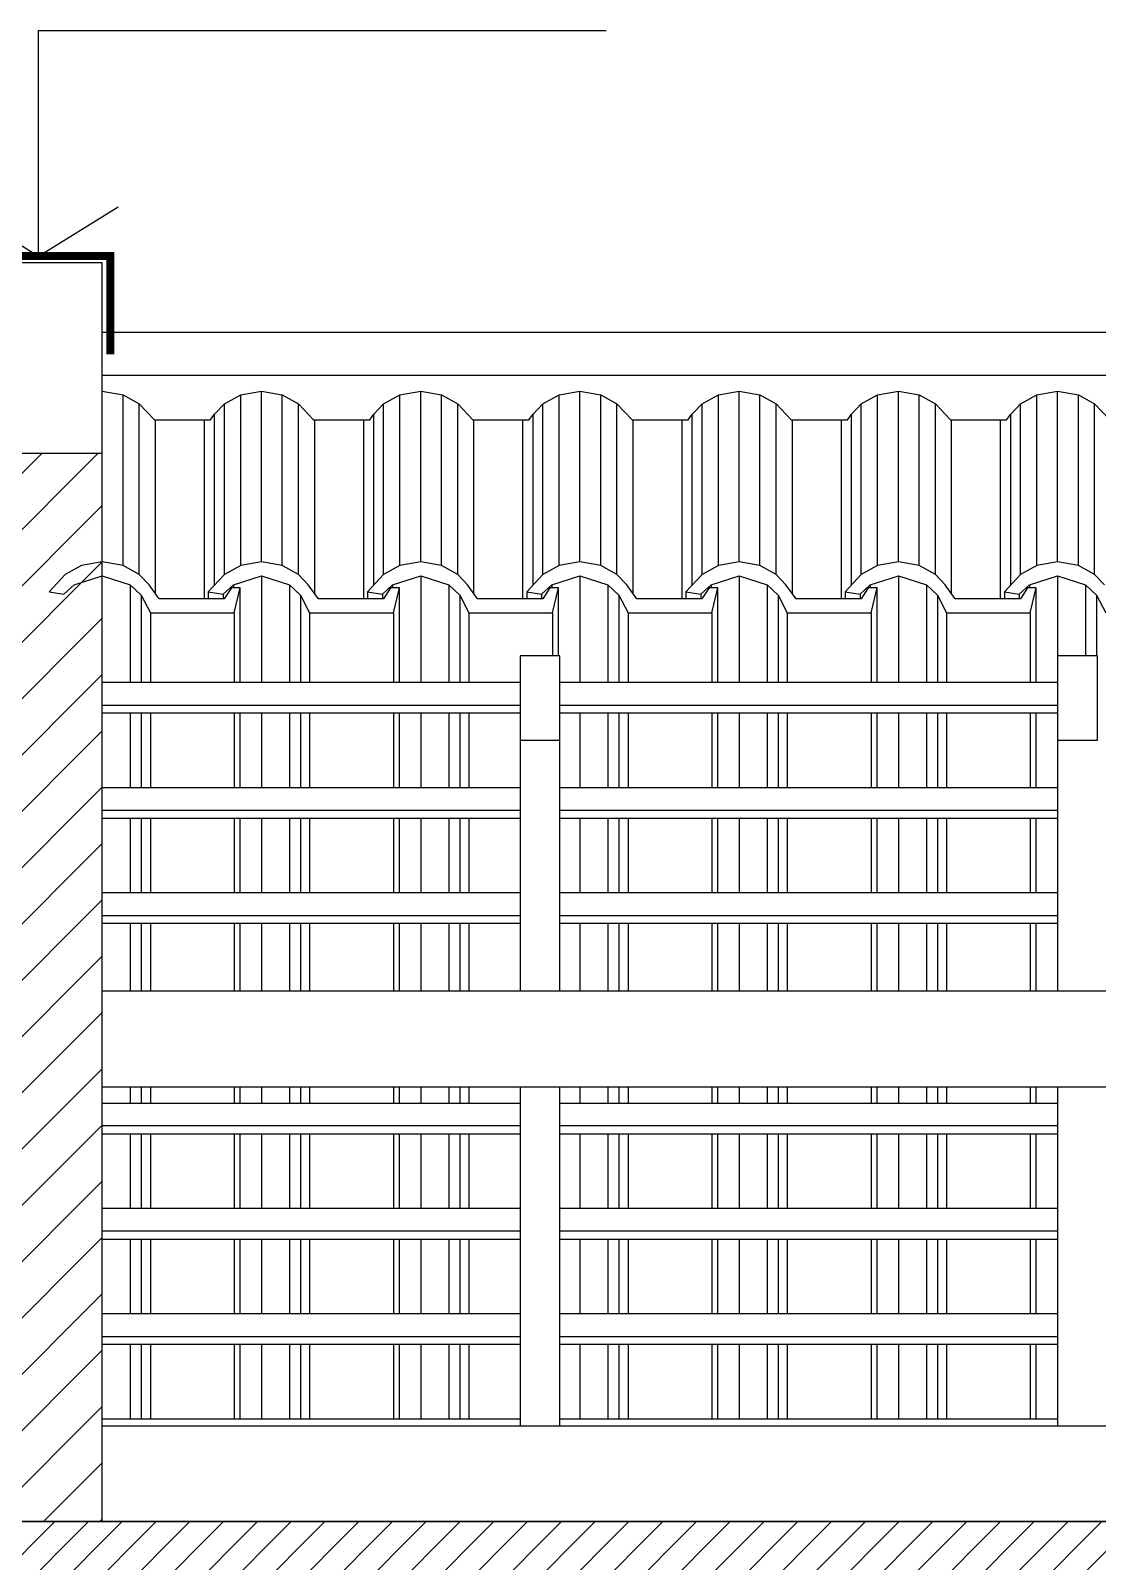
# Model space of a CAD drawing. Header units: metres. Extents: x 49 to 320, y -91 to 27.
# Drawn here: x 210.766 to 212.106, y 23.136 to 25.058 of the extents above; entities that cross this region are included whole.
import ezdxf

# ---------------------------------------------------------------- set-up
doc = ezdxf.new("R2010")
doc.units = ezdxf.units.M
doc.header["$LTSCALE"] = 0.2
for name, color, linetype in [('ARQ-___-___-LEG', 3, 'Continuous'), ('ARQ-___-___-VST', 9, 'Continuous'), ('ARQ-ALV', 6, 'Continuous'), ('ARQ-ALV-___-HTC', 13, 'Continuous'), ('ARQ-ALV-BXA', 1, 'Continuous'), ('ARQ-COB', 4, 'Continuous'), ('ARQ-FOR', 2, 'Continuous'), ('ARQ-LAJ', 12, 'Continuous'), ('ARQ-LAJ-___-HTC', 13, 'Continuous')]:
    doc.layers.add(name, color=color, linetype=linetype)

# ---------------------------------------------------------------- blocks, each defined once
blk = doc.blocks.new('INDSETA')
at = {"color": 4, "linetype": 'ByBlock'}
for p, q in [((1.238, 2), (0, 0)), ((0, 0), (1.238, -2))]:
    blk.add_line(p, q, dxfattribs=at)

msp = doc.modelspace()

# ---------------------------------------------------------------- hatches: boundary and pattern name
at = {"layer": 'ARQ-ALV-___-HTC'}
h = msp.add_hatch(dxfattribs=at)
h.set_pattern_fill('_U', color=256, scale=0.05, angle=45, style=0, pattern_type=0)
h.set_pattern_definition([(45, (285.188165, 19.386), (-0.03535534, 0.03535534), [])])
h.paths.add_polyline_path([(210.8559, 23.186), (210.8559, 24.5272), (210.7059, 24.5272), (210.7059, 23.186)])
at = {"layer": 'ARQ-LAJ-___-HTC'}
h = msp.add_hatch(dxfattribs=at)
h.set_pattern_fill('_U', color=256, scale=0.03, angle=45, style=0, pattern_type=0)
h.set_pattern_definition([(45, (285.188165, 19.386), (-0.021213203, 0.021213203), [])])
h.paths.add_polyline_path([(218.9259, 23.086), (218.9259, 23.186), (202.7109, 23.186), (202.7109, 23.086)])
h.paths.add_polyline_path([(220.0759, 23.186), (220.0759, 23.086), (236.2909, 23.086), (236.2909, 23.186)])

# ---------------------------------------------------------------- linework, layer by layer
at = {"layer": 'ARQ-___-___-LEG'}
for p, q in [((210.7759, 24.7753), (210.7759, 25.0584)), ((210.7759, 25.0584), (211.4891, 25.0584))]:
    msp.add_line(p, q, dxfattribs=at)
at = {"layer": 'ARQ-___-___-VST'}
for p, q in [((212.6559, 24.6793), (210.8559, 24.6793)), ((210.8559, 24.6255), (212.6559, 24.6255)), ((210.8559, 24.6056), (210.8821, 24.6009)), ((210.8821, 24.3867), (210.8821, 24.6009)), ((210.8821, 24.6009), (210.9025, 24.5898)), ((210.9025, 24.3755), (210.9025, 24.5898)), ((210.9025, 24.5898), (210.9214, 24.5695)), ((210.9971, 24.5768), (211.0094, 24.5898)), ((211.0094, 24.5898), (211.0298, 24.6009)), ((211.0094, 24.3755), (211.0094, 24.5898)), ((211.0298, 24.6009), (211.0559, 24.6056)), ((211.0298, 24.3867), (211.0298, 24.6009)), ((211.0559, 24.3913), (211.0559, 24.6056)), ((211.0559, 24.6056), (211.0821, 24.6009)), ((211.0821, 24.3867), (211.0821, 24.6009)), ((211.0821, 24.6009), (211.1025, 24.5898)), ((211.1025, 24.3755), (211.1025, 24.5898)), ((211.1025, 24.5898), (211.1214, 24.5695)), ((211.1971, 24.5768), (211.2094, 24.5898)), ((211.2094, 24.5898), (211.2298, 24.6009)), ((211.2094, 24.3755), (211.2094, 24.5898)), ((211.2298, 24.6009), (211.2559, 24.6056)), ((211.2298, 24.3867), (211.2298, 24.6009)), ((211.2559, 24.3913), (211.2559, 24.6056)), ((211.2559, 24.6056), (211.2821, 24.6009)), ((211.2821, 24.3867), (211.2821, 24.6009)), ((211.2821, 24.6009), (211.3025, 24.5898)), ((211.3025, 24.3755), (211.3025, 24.5898)), ((211.3025, 24.5898), (211.3214, 24.5695)), ((211.3971, 24.5768), (211.4094, 24.5898)), ((211.4094, 24.5898), (211.4298, 24.6009)), ((211.4094, 24.3755), (211.4094, 24.5898)), ((211.4298, 24.6009), (211.4559, 24.6056)), ((211.4298, 24.3867), (211.4298, 24.6009)), ((211.4559, 24.3913), (211.4559, 24.6056)), ((211.4559, 24.6056), (211.4821, 24.6009)), ((211.4821, 24.3867), (211.4821, 24.6009)), ((211.4821, 24.6009), (211.5025, 24.5898)), ((211.5025, 24.3755), (211.5025, 24.5898)), ((211.5025, 24.5898), (211.5214, 24.5695)), ((211.5971, 24.5768), (211.6094, 24.5898)), ((211.6094, 24.5898), (211.6298, 24.6009)), ((211.6094, 24.3755), (211.6094, 24.5898)), ((211.6298, 24.6009), (211.6559, 24.6056)), ((211.6298, 24.3867), (211.6298, 24.6009)), ((211.6559, 24.3913), (211.6559, 24.6056)), ((211.6559, 24.6056), (211.6821, 24.6009)), ((211.6821, 24.3867), (211.6821, 24.6009)), ((211.6821, 24.6009), (211.7025, 24.5898)), ((211.7025, 24.3755), (211.7025, 24.5898)), ((211.7025, 24.5898), (211.7214, 24.5695)), ((211.7971, 24.5768), (211.8094, 24.5898)), ((211.8094, 24.5898), (211.8298, 24.6009)), ((211.8094, 24.3755), (211.8094, 24.5898)), ((211.8298, 24.6009), (211.8559, 24.6056)), ((211.8298, 24.3867), (211.8298, 24.6009)), ((211.8559, 24.3913), (211.8559, 24.6056)), ((211.8559, 24.6056), (211.8821, 24.6009)), ((211.8821, 24.3867), (211.8821, 24.6009)), ((211.8821, 24.6009), (211.9025, 24.5898)), ((211.9025, 24.3755), (211.9025, 24.5898)), ((211.9025, 24.5898), (211.9214, 24.5695)), ((211.9971, 24.5768), (212.0094, 24.5898)), ((212.0094, 24.5898), (212.0298, 24.6009)), ((212.0094, 24.3755), (212.0094, 24.5898)), ((212.0298, 24.6009), (212.0559, 24.6056)), ((212.0298, 24.3867), (212.0298, 24.6009)), ((212.0559, 24.3913), (212.0559, 24.6056)), ((212.0559, 24.6056), (212.0821, 24.6009)), ((212.0821, 24.3867), (212.0821, 24.6009)), ((212.0821, 24.6009), (212.1025, 24.5898)), ((212.1025, 24.3755), (212.1025, 24.5898)), ((212.1025, 24.5898), (212.1214, 24.5695)), ((210.9214, 24.5695), (210.9919, 24.5695)), ((210.9228, 24.3513), (210.9228, 24.5695)), ((210.9844, 24.3447), (210.9844, 24.5695)), ((210.9919, 24.5695), (210.9971, 24.5768)), ((210.9971, 24.3624), (210.9971, 24.5768)), ((211.1214, 24.5695), (211.1919, 24.5695)), ((211.1228, 24.3513), (211.1228, 24.5695)), ((211.1844, 24.3447), (211.1844, 24.5695)), ((211.1919, 24.5695), (211.1971, 24.5768)), ((211.1971, 24.3624), (211.1971, 24.5768)), ((211.3214, 24.5695), (211.3919, 24.5695)), ((211.3228, 24.3513), (211.3228, 24.5695)), ((211.3844, 24.3447), (211.3844, 24.5695)), ((211.3919, 24.5695), (211.3971, 24.5768)), ((211.3971, 24.3624), (211.3971, 24.5768)), ((211.5214, 24.5695), (211.5919, 24.5695)), ((211.5228, 24.3513), (211.5228, 24.5695)), ((211.5844, 24.3447), (211.5844, 24.5695)), ((211.5919, 24.5695), (211.5971, 24.5768)), ((211.5971, 24.3624), (211.5971, 24.5768)), ((211.7214, 24.5695), (211.7919, 24.5695)), ((211.7228, 24.3513), (211.7228, 24.5695)), ((211.7844, 24.3447), (211.7844, 24.5695)), ((211.7919, 24.5695), (211.7971, 24.5768)), ((211.7971, 24.3624), (211.7971, 24.5768)), ((211.9214, 24.5695), (211.9919, 24.5695)), ((211.9228, 24.3513), (211.9228, 24.5695)), ((211.9844, 24.3447), (211.9844, 24.5695)), ((211.9919, 24.5695), (211.9971, 24.5768)), ((211.9971, 24.3624), (211.9971, 24.5768)), ((210.8912, 24.3625), (210.8912, 24.2398)), ((211.0207, 24.3625), (211.0207, 24.3585)), ((211.0291, 24.2398), (211.0291, 24.3585)), ((211.0559, 24.3739), (211.0559, 24.2398)), ((211.0912, 24.3625), (211.0912, 24.2398)), ((211.2207, 24.3625), (211.2207, 24.3585)), ((211.2291, 24.2398), (211.2291, 24.3585)), ((211.2559, 24.3739), (211.2559, 24.2398)), ((211.2912, 24.3625), (211.2912, 24.2398)), ((211.4207, 24.3625), (211.4207, 24.3585)), ((211.4291, 24.2732), (211.4291, 24.3585)), ((211.4559, 24.3739), (211.4559, 24.2398)), ((211.4912, 24.3625), (211.4912, 24.2398)), ((211.6207, 24.3625), (211.6207, 24.3585)), ((211.6291, 24.2398), (211.6291, 24.3585)), ((211.6559, 24.3739), (211.6559, 24.2398)), ((211.6912, 24.3625), (211.6912, 24.2398)), ((211.8207, 24.3625), (211.8207, 24.3585)), ((211.8291, 24.2398), (211.8291, 24.3585)), ((211.8559, 24.3739), (211.8559, 24.2398)), ((211.8912, 24.3625), (211.8912, 24.2398)), ((212.0207, 24.3625), (212.0207, 24.3585)), ((212.0291, 24.2398), (212.0291, 24.3585)), ((212.0559, 24.3739), (212.0559, 24.2732)), ((212.0912, 24.3625), (212.0912, 24.2732)), ((210.9049, 24.3495), (210.9049, 24.2398)), ((210.9891, 24.3538), (210.9891, 24.3447)), ((211.0078, 24.3505), (211.0078, 24.3447)), ((211.1049, 24.3495), (211.1049, 24.2398)), ((211.1891, 24.3538), (211.1891, 24.3447)), ((211.2078, 24.3505), (211.2078, 24.3447)), ((211.3049, 24.3495), (211.3049, 24.2398)), ((211.3891, 24.3538), (211.3891, 24.3447)), ((211.4078, 24.3505), (211.4078, 24.3447)), ((211.5049, 24.3495), (211.5049, 24.2398)), ((211.5891, 24.3538), (211.5891, 24.3447)), ((211.6078, 24.3505), (211.6078, 24.3447)), ((211.7049, 24.3495), (211.7049, 24.2398)), ((211.7891, 24.3538), (211.7891, 24.3447)), ((211.8078, 24.3505), (211.8078, 24.3447)), ((211.9049, 24.3495), (211.9049, 24.2398)), ((211.9891, 24.3538), (211.9891, 24.3447)), ((212.0078, 24.3505), (212.0078, 24.3447)), ((212.1049, 24.3495), (212.1049, 24.2732)), ((210.9164, 24.3272), (210.9164, 24.2398)), ((211.0216, 24.3272), (211.0216, 24.2398)), ((211.1164, 24.3272), (211.1164, 24.2398)), ((211.2216, 24.3272), (211.2216, 24.2398)), ((211.3164, 24.3272), (211.3164, 24.2398)), ((211.4216, 24.3272), (211.4216, 24.2732)), ((211.5164, 24.3272), (211.5164, 24.2398)), ((211.6216, 24.3272), (211.6216, 24.2398)), ((211.7164, 24.3272), (211.7164, 24.2398)), ((211.8216, 24.3272), (211.8216, 24.2398)), ((211.9164, 24.3272), (211.9164, 24.2398)), ((212.0216, 24.3272), (212.0216, 24.2398)), ((211.3809, 24.2398), (210.8559, 24.2398)), ((212.0559, 24.2398), (211.4309, 24.2398)), ((210.8559, 24.2114), (211.3809, 24.2114)), ((211.4309, 24.2114), (212.0559, 24.2114)), ((210.8559, 24.2015), (211.3809, 24.2015)), ((210.8912, 24.2015), (210.8912, 24.1076)), ((210.9049, 24.2015), (210.9049, 24.1076)), ((210.9164, 24.2015), (210.9164, 24.1076)), ((211.0216, 24.2015), (211.0216, 24.1076)), ((211.0291, 24.1076), (211.0291, 24.2015)), ((211.0559, 24.2015), (211.0559, 24.1076)), ((211.0912, 24.2015), (211.0912, 24.1076)), ((211.1049, 24.2015), (211.1049, 24.1076)), ((211.1164, 24.2015), (211.1164, 24.1076)), ((211.2216, 24.2015), (211.2216, 24.1076)), ((211.2291, 24.1076), (211.2291, 24.2015)), ((211.2559, 24.2015), (211.2559, 24.1076)), ((211.2912, 24.2015), (211.2912, 24.1076)), ((211.3049, 24.2015), (211.3049, 24.1076)), ((211.3164, 24.2015), (211.3164, 24.1076)), ((211.4309, 24.2015), (212.0559, 24.2015)), ((211.4559, 24.2015), (211.4559, 24.1076)), ((211.4912, 24.2015), (211.4912, 24.1076)), ((211.5049, 24.2015), (211.5049, 24.1076)), ((211.5164, 24.2015), (211.5164, 24.1076)), ((211.6216, 24.2015), (211.6216, 24.1076)), ((211.6291, 24.1076), (211.6291, 24.2015)), ((211.6559, 24.2015), (211.6559, 24.1076)), ((211.6912, 24.2015), (211.6912, 24.1076)), ((211.7049, 24.2015), (211.7049, 24.1076)), ((211.7164, 24.2015), (211.7164, 24.1076)), ((211.8216, 24.2015), (211.8216, 24.1076)), ((211.8291, 24.1076), (211.8291, 24.2015)), ((211.8559, 24.2015), (211.8559, 24.1076)), ((211.8912, 24.2015), (211.8912, 24.1076)), ((211.9049, 24.2015), (211.9049, 24.1076)), ((211.9164, 24.2015), (211.9164, 24.1076)), ((212.0216, 24.2015), (212.0216, 24.1076)), ((212.0291, 24.1076), (212.0291, 24.2015)), ((211.3809, 24.1673), (211.3809, 23.852)), ((211.4309, 23.852), (211.4309, 24.1673)), ((212.0559, 24.1673), (212.0559, 23.852)), ((211.3809, 24.1076), (210.8559, 24.1076)), ((212.0559, 24.1076), (211.4309, 24.1076)), ((210.8559, 24.0793), (211.3809, 24.0793)), ((210.8559, 24.0694), (211.3809, 24.0694)), ((210.8912, 24.0694), (210.8912, 23.9755)), ((210.9049, 24.0694), (210.9049, 23.9755)), ((210.9164, 24.0694), (210.9164, 23.9755)), ((211.0216, 24.0694), (211.0216, 23.9755)), ((211.0291, 23.9755), (211.0291, 24.0694)), ((211.0559, 24.0694), (211.0559, 23.9755)), ((211.0912, 24.0694), (211.0912, 23.9755)), ((211.1049, 24.0694), (211.1049, 23.9755)), ((211.1164, 24.0694), (211.1164, 23.9755)), ((211.2216, 24.0694), (211.2216, 23.9755)), ((211.2291, 23.9755), (211.2291, 24.0694)), ((211.2559, 24.0694), (211.2559, 23.9755)), ((211.2912, 24.0694), (211.2912, 23.9755)), ((211.3049, 24.0694), (211.3049, 23.9755)), ((211.3164, 24.0694), (211.3164, 23.9755)), ((211.4309, 24.0793), (212.0559, 24.0793)), ((211.4309, 24.0694), (212.0559, 24.0694)), ((211.4559, 24.0694), (211.4559, 23.9755)), ((211.4912, 24.0694), (211.4912, 23.9755)), ((211.5049, 24.0694), (211.5049, 23.9755)), ((211.5164, 24.0694), (211.5164, 23.9755)), ((211.6216, 24.0694), (211.6216, 23.9755)), ((211.6291, 23.9755), (211.6291, 24.0694)), ((211.6559, 24.0694), (211.6559, 23.9755)), ((211.6912, 24.0694), (211.6912, 23.9755)), ((211.7049, 24.0694), (211.7049, 23.9755)), ((211.7164, 24.0694), (211.7164, 23.9755)), ((211.8216, 24.0694), (211.8216, 23.9755)), ((211.8291, 23.9755), (211.8291, 24.0694)), ((211.8559, 24.0694), (211.8559, 23.9755)), ((211.8912, 24.0694), (211.8912, 23.9755)), ((211.9049, 24.0694), (211.9049, 23.9755)), ((211.9164, 24.0694), (211.9164, 23.9755)), ((212.0216, 24.0694), (212.0216, 23.9755)), ((212.0291, 23.9755), (212.0291, 24.0694)), ((211.3809, 23.9755), (210.8559, 23.9755)), ((212.0559, 23.9755), (211.4309, 23.9755)), ((210.8559, 23.9472), (211.3809, 23.9472)), ((210.8559, 23.9373), (211.3809, 23.9373)), ((210.8912, 23.9373), (210.8912, 23.852)), ((210.9049, 23.9373), (210.9049, 23.852)), ((210.9164, 23.9373), (210.9164, 23.852)), ((211.0216, 23.9373), (211.0216, 23.852)), ((211.0291, 23.852), (211.0291, 23.9373)), ((211.0559, 23.9373), (211.0559, 23.852)), ((211.0912, 23.9373), (211.0912, 23.852)), ((211.1049, 23.9373), (211.1049, 23.852)), ((211.1164, 23.9373), (211.1164, 23.852)), ((211.2216, 23.9373), (211.2216, 23.852)), ((211.2291, 23.852), (211.2291, 23.9373)), ((211.2559, 23.9373), (211.2559, 23.852)), ((211.2912, 23.9373), (211.2912, 23.852)), ((211.3049, 23.9373), (211.3049, 23.852)), ((211.3164, 23.9373), (211.3164, 23.852)), ((211.4309, 23.9472), (212.0559, 23.9472)), ((211.4309, 23.9373), (212.0559, 23.9373)), ((211.4559, 23.9373), (211.4559, 23.852)), ((211.4912, 23.9373), (211.4912, 23.852)), ((211.5049, 23.9373), (211.5049, 23.852)), ((211.5164, 23.9373), (211.5164, 23.852)), ((211.6216, 23.9373), (211.6216, 23.852)), ((211.6291, 23.852), (211.6291, 23.9373)), ((211.6559, 23.9373), (211.6559, 23.852)), ((211.6912, 23.9373), (211.6912, 23.852)), ((211.7049, 23.9373), (211.7049, 23.852)), ((211.7164, 23.9373), (211.7164, 23.852)), ((211.8216, 23.9373), (211.8216, 23.852)), ((211.8291, 23.852), (211.8291, 23.9373)), ((211.8559, 23.9373), (211.8559, 23.852)), ((211.8912, 23.9373), (211.8912, 23.852)), ((211.9049, 23.9373), (211.9049, 23.852)), ((211.9164, 23.9373), (211.9164, 23.852)), ((212.0216, 23.9373), (212.0216, 23.852)), ((212.0291, 23.852), (212.0291, 23.9373)), ((213.4559, 23.852), (210.8559, 23.852)), ((210.8559, 23.732), (213.4559, 23.732)), ((210.8912, 23.732), (210.8912, 23.7112)), ((210.9049, 23.732), (210.9049, 23.7112)), ((210.9164, 23.732), (210.9164, 23.7112)), ((211.0216, 23.732), (211.0216, 23.7112)), ((211.0291, 23.7112), (211.0291, 23.732)), ((211.0559, 23.732), (211.0559, 23.7112)), ((211.0912, 23.732), (211.0912, 23.7112)), ((211.1049, 23.732), (211.1049, 23.7112)), ((211.1164, 23.732), (211.1164, 23.7112)), ((211.2216, 23.732), (211.2216, 23.7112)), ((211.2291, 23.7112), (211.2291, 23.732)), ((211.2559, 23.732), (211.2559, 23.7112)), ((211.2912, 23.732), (211.2912, 23.7112)), ((211.3049, 23.732), (211.3049, 23.7112)), ((211.3164, 23.732), (211.3164, 23.7112)), ((211.3809, 23.732), (211.3809, 23.306)), ((211.4309, 23.306), (211.4309, 23.732)), ((211.4559, 23.732), (211.4559, 23.7112)), ((211.4912, 23.732), (211.4912, 23.7112)), ((211.5049, 23.732), (211.5049, 23.7112)), ((211.5164, 23.732), (211.5164, 23.7112)), ((211.6216, 23.732), (211.6216, 23.7112)), ((211.6291, 23.7112), (211.6291, 23.732)), ((211.6559, 23.732), (211.6559, 23.7112)), ((211.6912, 23.732), (211.6912, 23.7112)), ((211.7049, 23.732), (211.7049, 23.7112)), ((211.7164, 23.732), (211.7164, 23.7112)), ((211.8216, 23.732), (211.8216, 23.7112)), ((211.8291, 23.7112), (211.8291, 23.732)), ((211.8559, 23.732), (211.8559, 23.7112)), ((211.8912, 23.732), (211.8912, 23.7112)), ((211.9049, 23.732), (211.9049, 23.7112)), ((211.9164, 23.732), (211.9164, 23.7112)), ((212.0216, 23.732), (212.0216, 23.7112)), ((212.0291, 23.7112), (212.0291, 23.732)), ((212.0559, 23.732), (212.0559, 23.306)), ((211.3809, 23.7112), (210.8559, 23.7112)), ((212.0559, 23.7112), (211.4309, 23.7112)), ((211.3809, 23.6829), (210.8559, 23.6829)), ((210.8559, 23.673), (211.3809, 23.673)), ((210.8912, 23.673), (210.8912, 23.5791)), ((210.9049, 23.673), (210.9049, 23.5791)), ((210.9164, 23.673), (210.9164, 23.5791)), ((211.0216, 23.673), (211.0216, 23.5791)), ((211.0291, 23.5791), (211.0291, 23.673)), ((211.0559, 23.673), (211.0559, 23.5791)), ((211.0912, 23.673), (211.0912, 23.5791)), ((211.1049, 23.673), (211.1049, 23.5791)), ((211.1164, 23.673), (211.1164, 23.5791)), ((211.2216, 23.673), (211.2216, 23.5791)), ((211.2291, 23.5791), (211.2291, 23.673)), ((211.2559, 23.673), (211.2559, 23.5791)), ((211.2912, 23.673), (211.2912, 23.5791)), ((211.3049, 23.673), (211.3049, 23.5791)), ((211.3164, 23.673), (211.3164, 23.5791)), ((212.0559, 23.6829), (211.4309, 23.6829)), ((211.4309, 23.673), (212.0559, 23.673)), ((211.4559, 23.673), (211.4559, 23.5791)), ((211.4912, 23.673), (211.4912, 23.5791)), ((211.5049, 23.673), (211.5049, 23.5791)), ((211.5164, 23.673), (211.5164, 23.5791)), ((211.6216, 23.673), (211.6216, 23.5791)), ((211.6291, 23.5791), (211.6291, 23.673)), ((211.6559, 23.673), (211.6559, 23.5791)), ((211.6912, 23.673), (211.6912, 23.5791)), ((211.7049, 23.673), (211.7049, 23.5791)), ((211.7164, 23.673), (211.7164, 23.5791)), ((211.8216, 23.673), (211.8216, 23.5791)), ((211.8291, 23.5791), (211.8291, 23.673)), ((211.8559, 23.673), (211.8559, 23.5791)), ((211.8912, 23.673), (211.8912, 23.5791)), ((211.9049, 23.673), (211.9049, 23.5791)), ((211.9164, 23.673), (211.9164, 23.5791)), ((212.0216, 23.673), (212.0216, 23.5791)), ((212.0291, 23.5791), (212.0291, 23.673)), ((211.3809, 23.5791), (210.8559, 23.5791)), ((212.0559, 23.5791), (211.4309, 23.5791)), ((211.3809, 23.5507), (210.8559, 23.5507)), ((212.0559, 23.5507), (211.4309, 23.5507)), ((210.8559, 23.5408), (211.3809, 23.5408)), ((210.8912, 23.5408), (210.8912, 23.4469)), ((210.9049, 23.5408), (210.9049, 23.4469)), ((210.9164, 23.5408), (210.9164, 23.4469)), ((211.0216, 23.5408), (211.0216, 23.4469)), ((211.0291, 23.4469), (211.0291, 23.5408)), ((211.0559, 23.5408), (211.0559, 23.4469)), ((211.0912, 23.5408), (211.0912, 23.4469)), ((211.1049, 23.5408), (211.1049, 23.4469)), ((211.1164, 23.5408), (211.1164, 23.4469)), ((211.2216, 23.5408), (211.2216, 23.4469)), ((211.2291, 23.4469), (211.2291, 23.5408)), ((211.2559, 23.5408), (211.2559, 23.4469)), ((211.2912, 23.5408), (211.2912, 23.4469)), ((211.3049, 23.5408), (211.3049, 23.4469)), ((211.3164, 23.5408), (211.3164, 23.4469)), ((211.4309, 23.5408), (212.0559, 23.5408)), ((211.4559, 23.5408), (211.4559, 23.4469)), ((211.4912, 23.5408), (211.4912, 23.4469)), ((211.5049, 23.5408), (211.5049, 23.4469)), ((211.5164, 23.5408), (211.5164, 23.4469)), ((211.6216, 23.5408), (211.6216, 23.4469)), ((211.6291, 23.4469), (211.6291, 23.5408)), ((211.6559, 23.5408), (211.6559, 23.4469)), ((211.6912, 23.5408), (211.6912, 23.4469)), ((211.7049, 23.5408), (211.7049, 23.4469)), ((211.7164, 23.5408), (211.7164, 23.4469)), ((211.8216, 23.5408), (211.8216, 23.4469)), ((211.8291, 23.4469), (211.8291, 23.5408)), ((211.8559, 23.5408), (211.8559, 23.4469)), ((211.8912, 23.5408), (211.8912, 23.4469)), ((211.9049, 23.5408), (211.9049, 23.4469)), ((211.9164, 23.5408), (211.9164, 23.4469)), ((212.0216, 23.5408), (212.0216, 23.4469)), ((212.0291, 23.4469), (212.0291, 23.5408)), ((211.3809, 23.4469), (210.8559, 23.4469)), ((212.0559, 23.4469), (211.4309, 23.4469)), ((210.8559, 23.4186), (211.3809, 23.4186)), ((211.4309, 23.4186), (212.0559, 23.4186)), ((210.8559, 23.4087), (211.3809, 23.4087)), ((210.8912, 23.4087), (210.8912, 23.3148)), ((210.9049, 23.4087), (210.9049, 23.3148)), ((210.9164, 23.4087), (210.9164, 23.3148)), ((211.0216, 23.4087), (211.0216, 23.3148)), ((211.0291, 23.3148), (211.0291, 23.4087)), ((211.0559, 23.4087), (211.0559, 23.3148)), ((211.0912, 23.4087), (211.0912, 23.3148)), ((211.1049, 23.4087), (211.1049, 23.3148)), ((211.1164, 23.4087), (211.1164, 23.3148)), ((211.2216, 23.4087), (211.2216, 23.3148)), ((211.2291, 23.3148), (211.2291, 23.4087)), ((211.2559, 23.4087), (211.2559, 23.3148)), ((211.2912, 23.4087), (211.2912, 23.3148)), ((211.3049, 23.4087), (211.3049, 23.3148)), ((211.3164, 23.4087), (211.3164, 23.3148)), ((211.4309, 23.4087), (212.0559, 23.4087)), ((211.4559, 23.4087), (211.4559, 23.3148)), ((211.4912, 23.4087), (211.4912, 23.3148)), ((211.5049, 23.4087), (211.5049, 23.3148)), ((211.5164, 23.4087), (211.5164, 23.3148)), ((211.6216, 23.4087), (211.6216, 23.3148)), ((211.6291, 23.3148), (211.6291, 23.4087)), ((211.6559, 23.4087), (211.6559, 23.3148)), ((211.6912, 23.4087), (211.6912, 23.3148)), ((211.7049, 23.4087), (211.7049, 23.3148)), ((211.7164, 23.4087), (211.7164, 23.3148)), ((211.8216, 23.4087), (211.8216, 23.3148)), ((211.8291, 23.3148), (211.8291, 23.4087)), ((211.8559, 23.4087), (211.8559, 23.3148)), ((211.8912, 23.4087), (211.8912, 23.3148)), ((211.9049, 23.4087), (211.9049, 23.3148)), ((211.9164, 23.4087), (211.9164, 23.3148)), ((212.0216, 23.4087), (212.0216, 23.3148)), ((212.0291, 23.3148), (212.0291, 23.4087)), ((211.3809, 23.3148), (210.8559, 23.3148)), ((213.4559, 23.306), (210.8559, 23.306)), ((212.0559, 23.3148), (211.4309, 23.3148)), ((210.8559, 23.186), (213.4559, 23.186)), ((210.8859, 23.186), (210.8859, 23.186)), ((210.9023, 23.186), (210.9024, 23.186)), ((210.9027, 23.186), (210.9027, 23.186)), ((210.9071, 23.186), (210.9071, 23.186)), ((210.9164, 23.186), (210.9164, 23.186)), ((211.0216, 23.186), (211.0216, 23.186)), ((211.026, 23.186), (211.026, 23.186)), ((211.0859, 23.186), (211.0859, 23.186)), ((211.1023, 23.186), (211.1024, 23.186)), ((211.1027, 23.186), (211.1027, 23.186)), ((211.1071, 23.186), (211.1071, 23.186)), ((211.1164, 23.186), (211.1164, 23.186)), ((211.2216, 23.186), (211.2216, 23.186)), ((211.226, 23.186), (211.226, 23.186)), ((211.2859, 23.186), (211.2859, 23.186)), ((211.3023, 23.186), (211.3024, 23.186)), ((211.3027, 23.186), (211.3027, 23.186)), ((211.3071, 23.186), (211.3071, 23.186)), ((211.3164, 23.186), (211.3164, 23.186)), ((211.3809, 23.186), (211.3809, 23.186)), ((211.4309, 23.186), (211.4309, 23.186)), ((211.4859, 23.186), (211.4859, 23.186)), ((211.5023, 23.186), (211.5024, 23.186)), ((211.5027, 23.186), (211.5027, 23.186)), ((211.5071, 23.186), (211.5071, 23.186)), ((211.5164, 23.186), (211.5164, 23.186)), ((211.6216, 23.186), (211.6216, 23.186)), ((211.626, 23.186), (211.626, 23.186)), ((211.6859, 23.186), (211.6859, 23.186)), ((211.7023, 23.186), (211.7024, 23.186)), ((211.7027, 23.186), (211.7027, 23.186)), ((211.7071, 23.186), (211.7071, 23.186)), ((211.7164, 23.186), (211.7164, 23.186)), ((211.8216, 23.186), (211.8216, 23.186)), ((211.826, 23.186), (211.826, 23.186)), ((211.8859, 23.186), (211.8859, 23.186)), ((211.9023, 23.186), (211.9024, 23.186)), ((211.9027, 23.186), (211.9027, 23.186)), ((211.9071, 23.186), (211.9071, 23.186)), ((211.9164, 23.186), (211.9164, 23.186)), ((212.0216, 23.186), (212.0216, 23.186)), ((212.026, 23.186), (212.026, 23.186)), ((212.0559, 23.186), (212.0559, 23.186))]:
    msp.add_line(p, q, dxfattribs=at)
at = {"layer": 'ARQ-___-___-VST', "const_width": 0.01}
msp.add_lwpolyline([(210.6959, 24.6519), (210.6959, 24.6519), (210.6959, 24.7653), (210.6959, 24.7753), (210.8559, 24.7753), (210.8659, 24.7753), (210.8659, 24.6519)], dxfattribs=at)
at = {"layer": 'ARQ-ALV'}
for p, q in [((210.8559, 24.5272), (210.7059, 24.5272)), ((210.8559, 23.186), (210.8559, 24.5272)), ((210.7059, 23.186), (210.8559, 23.186))]:
    msp.add_line(p, q, dxfattribs=at)
at = {"layer": 'ARQ-ALV-BXA'}
for p, q in [((210.8559, 24.7668), (210.7059, 24.7668)), ((210.8559, 24.5272), (210.8559, 24.7668))]:
    msp.add_line(p, q, dxfattribs=at)
at = {"layer": 'ARQ-COB'}
for p, q in [((210.8298, 24.3867), (210.8094, 24.3755)), ((210.8559, 24.3913), (210.8298, 24.3867)), ((210.8821, 24.3867), (210.8559, 24.3913)), ((210.9025, 24.3755), (210.8821, 24.3867)), ((211.0298, 24.3867), (211.0094, 24.3755)), ((211.0559, 24.3913), (211.0298, 24.3867)), ((211.0821, 24.3867), (211.0559, 24.3913)), ((211.1025, 24.3755), (211.0821, 24.3867)), ((211.2298, 24.3867), (211.2094, 24.3755)), ((211.2559, 24.3913), (211.2298, 24.3867)), ((211.2821, 24.3867), (211.2559, 24.3913)), ((211.3025, 24.3755), (211.2821, 24.3867)), ((211.4298, 24.3867), (211.4094, 24.3755)), ((211.4559, 24.3913), (211.4298, 24.3867)), ((211.4821, 24.3867), (211.4559, 24.3913)), ((211.5025, 24.3755), (211.4821, 24.3867)), ((211.6298, 24.3867), (211.6094, 24.3755)), ((211.6559, 24.3913), (211.6298, 24.3867)), ((211.6821, 24.3867), (211.6559, 24.3913)), ((211.7025, 24.3755), (211.6821, 24.3867)), ((211.8298, 24.3867), (211.8094, 24.3755)), ((211.8559, 24.3913), (211.8298, 24.3867)), ((211.8821, 24.3867), (211.8559, 24.3913)), ((211.9025, 24.3755), (211.8821, 24.3867)), ((212.0298, 24.3867), (212.0094, 24.3755)), ((212.0559, 24.3913), (212.0298, 24.3867)), ((212.0821, 24.3867), (212.0559, 24.3913)), ((212.1025, 24.3755), (212.0821, 24.3867)), ((210.8094, 24.3755), (210.7891, 24.3538)), ((210.8078, 24.3505), (210.8207, 24.3625)), ((210.8207, 24.3625), (210.8559, 24.3739)), ((210.8559, 24.3739), (210.8912, 24.3625)), ((210.8912, 24.3625), (210.9049, 24.3495)), ((210.9147, 24.3625), (210.9025, 24.3755)), ((210.9274, 24.3447), (210.9147, 24.3625)), ((211.0094, 24.3755), (210.9891, 24.3538)), ((211.0078, 24.3505), (211.0207, 24.3625)), ((211.0181, 24.3585), (211.0092, 24.3447)), ((211.0291, 24.3585), (211.0181, 24.3585)), ((211.0207, 24.3625), (211.0559, 24.3739)), ((211.0216, 24.3272), (211.0291, 24.3585)), ((211.0559, 24.3739), (211.0912, 24.3625)), ((211.0912, 24.3625), (211.1049, 24.3495)), ((211.1147, 24.3625), (211.1025, 24.3755)), ((211.1274, 24.3447), (211.1147, 24.3625)), ((211.2094, 24.3755), (211.1891, 24.3538)), ((211.2078, 24.3505), (211.2207, 24.3625)), ((211.2181, 24.3585), (211.2092, 24.3447)), ((211.2291, 24.3585), (211.2181, 24.3585)), ((211.2207, 24.3625), (211.2559, 24.3739)), ((211.2216, 24.3272), (211.2291, 24.3585)), ((211.2559, 24.3739), (211.2912, 24.3625)), ((211.2912, 24.3625), (211.3049, 24.3495)), ((211.3147, 24.3625), (211.3025, 24.3755)), ((211.3274, 24.3447), (211.3147, 24.3625)), ((211.4094, 24.3755), (211.3891, 24.3538)), ((211.4078, 24.3505), (211.4207, 24.3625)), ((211.4181, 24.3585), (211.4092, 24.3447)), ((211.4291, 24.3585), (211.4181, 24.3585)), ((211.4207, 24.3625), (211.4559, 24.3739)), ((211.4216, 24.3272), (211.4291, 24.3585)), ((211.4559, 24.3739), (211.4912, 24.3625)), ((211.4912, 24.3625), (211.5049, 24.3495)), ((211.5147, 24.3625), (211.5025, 24.3755)), ((211.5274, 24.3447), (211.5147, 24.3625)), ((211.6094, 24.3755), (211.5891, 24.3538)), ((211.6078, 24.3505), (211.6207, 24.3625)), ((211.6181, 24.3585), (211.6092, 24.3447)), ((211.6291, 24.3585), (211.6181, 24.3585)), ((211.6207, 24.3625), (211.6559, 24.3739)), ((211.6216, 24.3272), (211.6291, 24.3585)), ((211.6559, 24.3739), (211.6912, 24.3625)), ((211.6912, 24.3625), (211.7049, 24.3495)), ((211.7147, 24.3625), (211.7025, 24.3755)), ((211.7274, 24.3447), (211.7147, 24.3625)), ((211.8094, 24.3755), (211.7891, 24.3538)), ((211.8078, 24.3505), (211.8207, 24.3625)), ((211.8181, 24.3585), (211.8092, 24.3447)), ((211.8291, 24.3585), (211.8181, 24.3585)), ((211.8207, 24.3625), (211.8559, 24.3739)), ((211.8216, 24.3272), (211.8291, 24.3585)), ((211.8559, 24.3739), (211.8912, 24.3625)), ((211.8912, 24.3625), (211.9049, 24.3495)), ((211.9147, 24.3625), (211.9025, 24.3755)), ((211.9274, 24.3447), (211.9147, 24.3625)), ((212.0094, 24.3755), (211.9891, 24.3538)), ((212.0078, 24.3505), (212.0207, 24.3625)), ((212.0181, 24.3585), (212.0092, 24.3447)), ((212.0291, 24.3585), (212.0181, 24.3585)), ((212.0207, 24.3625), (212.0559, 24.3739)), ((212.0216, 24.3272), (212.0291, 24.3585)), ((212.0559, 24.3739), (212.0912, 24.3625)), ((212.0912, 24.3625), (212.1049, 24.3495)), ((212.1147, 24.3625), (212.1025, 24.3755)), ((210.7891, 24.3538), (210.8078, 24.3505)), ((210.9049, 24.3495), (210.9164, 24.3272)), ((211.0092, 24.3447), (210.9274, 24.3447)), ((210.9891, 24.3538), (211.0078, 24.3505)), ((211.1049, 24.3495), (211.1164, 24.3272)), ((211.2092, 24.3447), (211.1274, 24.3447)), ((211.1891, 24.3538), (211.2078, 24.3505)), ((211.3049, 24.3495), (211.3164, 24.3272)), ((211.4092, 24.3447), (211.3274, 24.3447)), ((211.3891, 24.3538), (211.4078, 24.3505)), ((211.5049, 24.3495), (211.5164, 24.3272)), ((211.6092, 24.3447), (211.5274, 24.3447)), ((211.5891, 24.3538), (211.6078, 24.3505)), ((211.7049, 24.3495), (211.7164, 24.3272)), ((211.8092, 24.3447), (211.7274, 24.3447)), ((211.7891, 24.3538), (211.8078, 24.3505)), ((211.9049, 24.3495), (211.9164, 24.3272)), ((212.0092, 24.3447), (211.9274, 24.3447)), ((211.9891, 24.3538), (212.0078, 24.3505)), ((212.1049, 24.3495), (212.1164, 24.3272)), ((210.9164, 24.3272), (211.0216, 24.3272)), ((211.1164, 24.3272), (211.2216, 24.3272)), ((211.3164, 24.3272), (211.4216, 24.3272)), ((211.5164, 24.3272), (211.6216, 24.3272)), ((211.7164, 24.3272), (211.8216, 24.3272)), ((211.9164, 24.3272), (212.0216, 24.3272))]:
    msp.add_line(p, q, dxfattribs=at)
at = {"layer": 'ARQ-FOR'}
for p, q in [((211.3809, 24.2732), (211.3809, 24.1673)), ((211.4309, 24.2732), (211.3809, 24.2732)), ((211.4309, 24.1673), (211.4309, 24.2732)), ((212.0559, 24.2732), (212.0559, 24.1673)), ((212.1059, 24.2732), (212.0559, 24.2732)), ((212.1059, 24.1673), (212.1059, 24.2732)), ((211.3809, 24.1673), (211.4309, 24.1673)), ((212.0559, 24.1673), (212.1059, 24.1673))]:
    msp.add_line(p, q, dxfattribs=at)
at = {"layer": 'ARQ-LAJ'}
for p, q in [((210.8559, 23.186), (210.7059, 23.186)), ((213.4559, 23.186), (210.8559, 23.186))]:
    msp.add_line(p, q, dxfattribs=at)

# ---------------------------------------------------------------- block references
at = {"layer": 'ARQ-___-___-LEG', "xscale": 0.05, "yscale": 0.05, "zscale": 0.05, "rotation": 90}
msp.add_blockref('INDSETA', (210.7759, 24.7753), dxfattribs=at)

doc.saveas('drawing.dxf')
